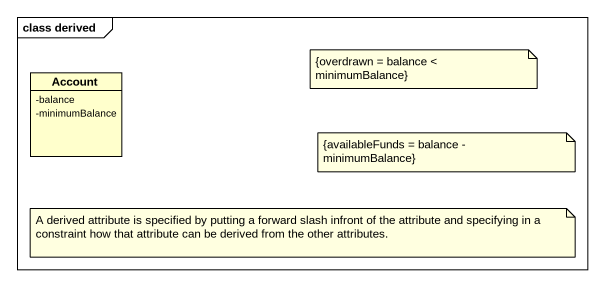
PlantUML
@startuml
mainframe class derived
hide circle
hide empty members
skinparam classAttributeIconSize 0
class Account #FFFFCC {
  -balance
  -minimumBalance
}
note as N1
  {overdrawn = balance < minimumBalance}
end note
note as N2
  {availableFunds = balance - minimumBalance}
end note
note as N3
  A derived attribute is specified by putting a forward slash infront of the attribute and specifying in a constraint how that attribute can be derived from the other attributes.
end note
@enduml
